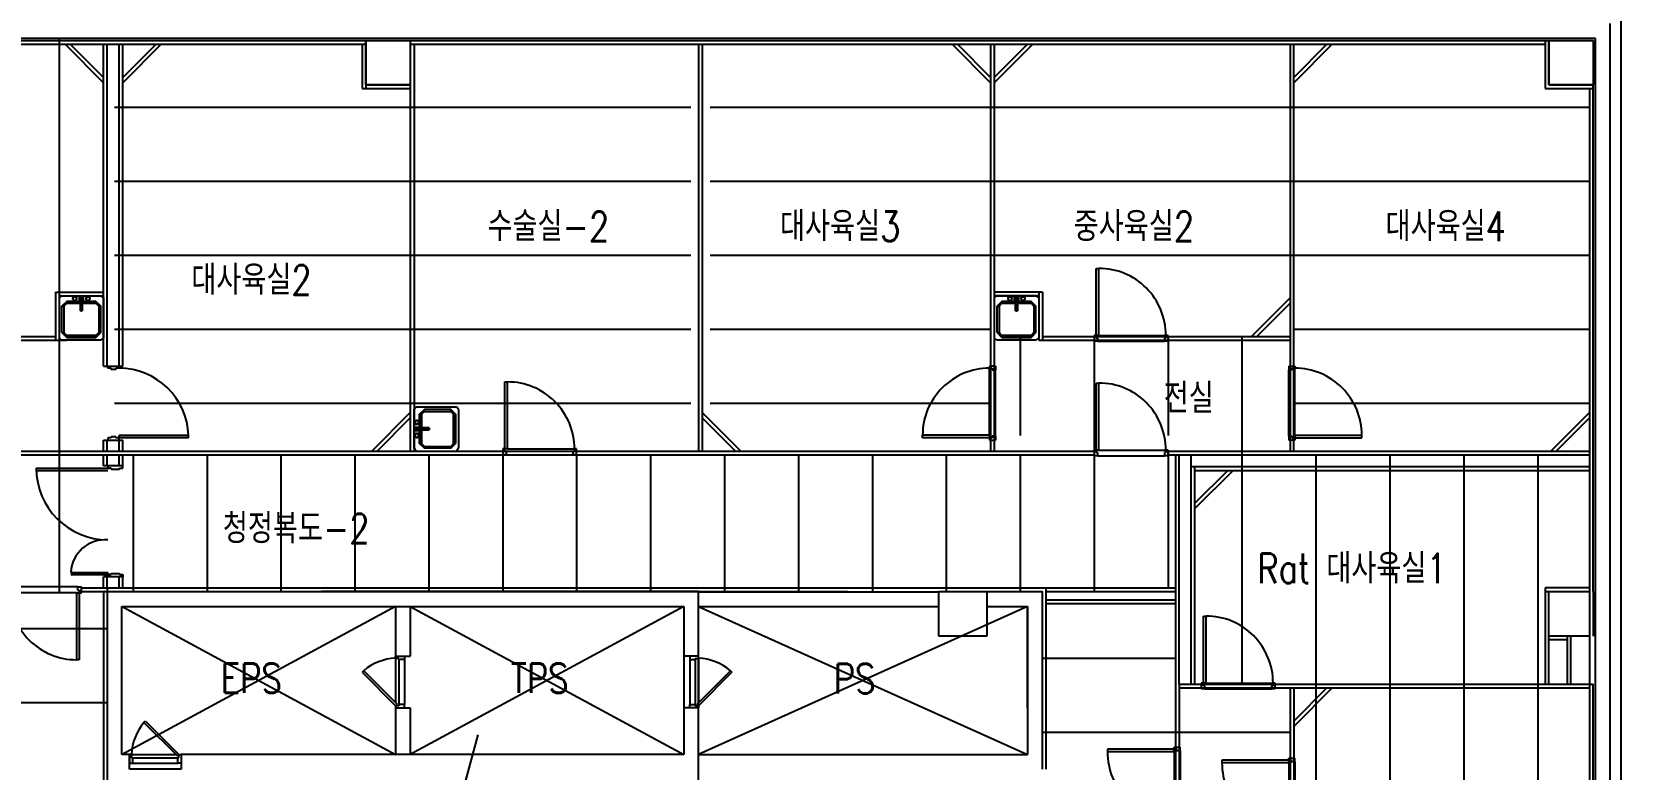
# Model space of a CAD drawing. Header units: millimetres. Extents: x 605428 to 684586, y -474155 to -416366.
# Drawn here: x 662813 to 684313, y -437358 to -427390 of the extents above; entities that cross this region are included whole.
import ezdxf
from ezdxf.enums import TextEntityAlignment as Align

# ---------------------------------------------------------------- set-up
doc = ezdxf.new("R2010")
doc.units = ezdxf.units.MM
doc.header["$LTSCALE"] = 500
for name, color, linetype in [('ARCH', 9, 'Continuous'), ('arch-col', 9, 'Continuous'), ('LAYOUT 변경(방화벽체추가)', 6, 'Continuous'), ('TXT', 7, 'Continuous'), ('동물실', 9, 'Continuous'), ('방화석고', 9, 'Continuous'), ('천정', 5, 'Continuous'), ('크린판넬', 4, 'Continuous')]:
    doc.layers.add(name, color=color, linetype=linetype)
doc.styles.add('GHD', font='simple.shx', dxfattribs={"bigfont": 'whgtxt.shx'})

# ---------------------------------------------------------------- blocks, each defined once
blk = doc.blocks.new('SINK')
at = {"layer": '동물실'}
for p, q in [((0, 262), (25, 300)), ((0, 262), (0, -262)), ((25, 300), (575, 300)), ((76, 198), (140, 262)), ((140, 262), (76, 198)), ((140, 236), (102, 198)), ((102, 198), (140, 236)), ((498, 262), (140, 262)), ((140, 262), (140, 236)), ((498, 262), (140, 262)), ((140, 236), (140, 262)), ((140, 236), (498, 236)), ((140, 236), (498, 236)), ((498, 262), (562, 198)), ((498, 236), (498, 262)), ((498, 262), (562, 198)), ((498, 236), (498, 262)), ((498, 236), (536, 198)), ((536, 198), (498, 236)), ((600, 262), (575, 300)), ((600, -262), (600, 262)), ((13, 89), (14, 96)), ((14, 96), (13, 89)), ((13, 89), (14, 96)), ((14, 96), (13, 89)), ((14, 82), (13, 89)), ((13, 89), (14, 82)), ((14, 82), (13, 89)), ((13, 89), (14, 82)), ((25, 13), (13, 25)), ((13, 25), (13, -25)), ((76, 25), (13, 25)), ((25, 13), (13, 25)), ((14, 96), (16, 102)), ((16, 102), (14, 96)), ((14, 96), (16, 102)), ((16, 102), (14, 96)), ((16, 76), (14, 82)), ((14, 82), (16, 76)), ((16, 76), (14, 82)), ((14, 82), (16, 76)), ((16, 102), (20, 107)), ((20, 107), (16, 102)), ((16, 102), (20, 107)), ((20, 107), (16, 102)), ((20, 71), (16, 76)), ((16, 76), (20, 71)), ((20, 71), (16, 76)), ((16, 76), (20, 71)), ((20, 107), (25, 111)), ((25, 111), (20, 107)), ((20, 107), (25, 111)), ((25, 111), (20, 107)), ((25, 67), (20, 71)), ((20, 71), (25, 67)), ((25, 67), (20, 71)), ((20, 71), (25, 67)), ((25, 111), (32, 114)), ((32, 114), (25, 111)), ((25, 111), (32, 114)), ((32, 114), (25, 111)), ((32, 64), (25, 67)), ((25, 67), (32, 64)), ((32, 64), (25, 67)), ((25, 67), (32, 64)), ((25, 13), (25, -13)), ((89, 13), (25, 13)), ((25, 13), (25, -13)), ((25, 13), (64, 13)), ((89, 13), (25, 13)), ((32, 114), (38, 115)), ((38, 115), (32, 114)), ((32, 114), (38, 115)), ((38, 115), (32, 114)), ((38, 64), (32, 64)), ((32, 64), (38, 64)), ((38, 64), (32, 64)), ((32, 64), (38, 64)), ((38, 115), (45, 114)), ((45, 114), (38, 115)), ((38, 115), (45, 114)), ((45, 114), (38, 115)), ((38, 64), (45, 64)), ((45, 64), (38, 64)), ((38, 64), (45, 64)), ((45, 64), (38, 64)), ((45, 114), (51, 111)), ((51, 111), (45, 114)), ((45, 114), (51, 111)), ((51, 111), (45, 114)), ((51, 67), (45, 64)), ((45, 64), (51, 67)), ((51, 67), (45, 64)), ((45, 64), (51, 67)), ((51, 111), (56, 107)), ((56, 107), (51, 111)), ((51, 111), (56, 107)), ((56, 107), (51, 111)), ((56, 71), (51, 67)), ((51, 67), (56, 71)), ((56, 71), (51, 67)), ((51, 67), (56, 71)), ((56, 107), (60, 102)), ((60, 102), (56, 107)), ((56, 107), (60, 102)), ((60, 102), (56, 107)), ((60, 76), (56, 71)), ((56, 71), (60, 76)), ((60, 76), (56, 71)), ((56, 71), (60, 76)), ((60, 102), (63, 96)), ((63, 96), (60, 102)), ((60, 102), (63, 96)), ((63, 96), (60, 102)), ((63, 82), (60, 76)), ((60, 76), (63, 82)), ((63, 82), (60, 76)), ((60, 76), (63, 82)), ((63, 96), (64, 89)), ((64, 89), (63, 96)), ((63, 96), (64, 89)), ((64, 89), (63, 96)), ((64, 89), (63, 82)), ((63, 82), (64, 89)), ((64, 89), (63, 82)), ((63, 82), (64, 89)), ((76, 25), (64, 13)), ((64, 13), (76, 25)), ((64, 13), (64, -13)), ((102, 13), (64, 13)), ((64, 13), (64, -13)), ((102, 13), (64, 13)), ((76, -198), (76, 198)), ((102, 198), (76, 198)), ((76, 198), (76, -198)), ((102, 198), (76, 198)), ((76, -25), (76, 25)), ((89, 13), (204, 13)), ((89, -13), (89, 13)), ((89, -13), (89, 13)), ((89, 13), (102, 13)), ((102, 13), (89, 13)), ((89, 13), (204, 13)), ((102, 198), (102, -198)), ((102, -198), (102, 198)), ((102, 13), (204, 13)), ((102, 13), (102, -13)), ((102, -13), (102, 13)), ((204, 13), (102, 13)), ((204, 13), (204, -13)), ((204, 13), (204, -13)), ((204, -13), (204, 13)), ((204, 13), (204, -13)), ((536, -198), (536, 198)), ((562, 198), (536, 198)), ((536, 198), (536, -198)), ((536, 198), (562, 198)), ((562, 198), (562, -198)), ((562, -198), (562, 198)), ((25, -13), (13, -25)), ((25, -13), (13, -25)), ((13, -25), (76, -25)), ((13, -89), (14, -82)), ((14, -82), (13, -89)), ((13, -89), (14, -82)), ((14, -82), (13, -89)), ((14, -96), (13, -89)), ((13, -89), (14, -96)), ((14, -96), (13, -89)), ((13, -89), (14, -96)), ((14, -82), (16, -76)), ((16, -76), (14, -82)), ((14, -82), (16, -76)), ((16, -76), (14, -82)), ((16, -102), (14, -96)), ((14, -96), (16, -102)), ((16, -102), (14, -96)), ((14, -96), (16, -102)), ((16, -76), (20, -71)), ((20, -71), (16, -76)), ((16, -76), (20, -71)), ((20, -71), (16, -76)), ((20, -107), (16, -102)), ((16, -102), (20, -107)), ((20, -107), (16, -102)), ((16, -102), (20, -107)), ((20, -71), (25, -67)), ((25, -67), (20, -71)), ((20, -71), (25, -67)), ((25, -67), (20, -71)), ((25, -111), (20, -107)), ((20, -107), (25, -111)), ((25, -111), (20, -107)), ((20, -107), (25, -111)), ((25, -13), (89, -13)), ((25, -13), (64, -13)), ((89, -13), (25, -13)), ((25, -67), (32, -64)), ((32, -64), (25, -67)), ((25, -67), (32, -64)), ((32, -64), (25, -67)), ((32, -114), (25, -111)), ((25, -111), (32, -114)), ((32, -114), (25, -111)), ((25, -111), (32, -114)), ((32, -64), (38, -64)), ((38, -64), (32, -64)), ((32, -64), (38, -64)), ((38, -64), (32, -64)), ((38, -115), (32, -114)), ((32, -114), (38, -115)), ((38, -115), (32, -114)), ((32, -114), (38, -115)), ((38, -64), (45, -64)), ((45, -64), (38, -64)), ((38, -64), (45, -64)), ((45, -64), (38, -64)), ((45, -114), (38, -115)), ((38, -115), (45, -114)), ((45, -114), (38, -115)), ((38, -115), (45, -114)), ((45, -64), (51, -67)), ((51, -67), (45, -64)), ((45, -64), (51, -67)), ((51, -67), (45, -64)), ((51, -111), (45, -114)), ((45, -114), (51, -111)), ((51, -111), (45, -114)), ((45, -114), (51, -111)), ((51, -67), (56, -71)), ((56, -71), (51, -67)), ((51, -67), (56, -71)), ((56, -71), (51, -67)), ((56, -107), (51, -111)), ((51, -111), (56, -107)), ((56, -107), (51, -111)), ((51, -111), (56, -107)), ((56, -71), (60, -76)), ((60, -76), (56, -71)), ((56, -71), (60, -76)), ((60, -76), (56, -71)), ((60, -102), (56, -107)), ((56, -107), (60, -102)), ((60, -102), (56, -107)), ((56, -107), (60, -102)), ((60, -76), (63, -82)), ((63, -82), (60, -76)), ((60, -76), (63, -82)), ((63, -82), (60, -76)), ((63, -96), (60, -102)), ((60, -102), (63, -96)), ((63, -96), (60, -102)), ((60, -102), (63, -96)), ((63, -82), (64, -89)), ((63, -82), (64, -89)), ((64, -89), (63, -82)), ((63, -82), (64, -89)), ((64, -89), (63, -96)), ((63, -96), (64, -89)), ((64, -89), (63, -96)), ((63, -96), (64, -89)), ((64, -13), (76, -25)), ((76, -25), (64, -13)), ((64, -13), (102, -13)), ((64, -13), (102, -13)), ((140, -262), (76, -198)), ((76, -198), (102, -198)), ((76, -198), (140, -262)), ((102, -198), (76, -198)), ((204, -13), (89, -13)), ((102, -13), (89, -13)), ((89, -13), (204, -13)), ((102, -13), (89, -13)), ((204, -13), (102, -13)), ((204, -13), (102, -13)), ((102, -198), (140, -236)), ((140, -236), (102, -198)), ((562, -198), (498, -262)), ((498, -236), (536, -198)), ((498, -262), (562, -198)), ((536, -198), (498, -236)), ((536, -198), (562, -198)), ((536, -198), (562, -198)), ((0, -262), (25, -300)), ((25, -300), (575, -300)), ((140, -236), (498, -236)), ((140, -262), (140, -236)), ((140, -236), (498, -236)), ((140, -262), (140, -236)), ((498, -262), (140, -262)), ((498, -262), (140, -262)), ((498, -236), (498, -262)), ((498, -236), (498, -262)), ((600, -262), (575, -300))]:
    blk.add_line(p, q, dxfattribs=at)

msp = doc.modelspace()

# ---------------------------------------------------------------- linework, layer by layer
at = {"layer": 'ARCH', "color": 9}
for p, q in [((684312.8, -474154.9), (684312.8, -427128.5)), ((684162.8, -470308.5), (684162.8, -427278.5)), ((683962.8, -427478.5), (660282.8, -427478.5)), ((683962.8, -454848.5), (683962.8, -427478.5))]:
    msp.add_line(p, q, dxfattribs=at)
at = {"layer": 'arch-col', "color": 9}
for p, q in [((667332.8, -427508.5), (667932.8, -427508.5)), ((667332.8, -427508.5), (667932.8, -427508.5)), ((683332.8, -427508.5), (683932.8, -427508.5)), ((683332.8, -427508.5), (683932.8, -427508.5)), ((683932.8, -427508.5), (683932.8, -428108.5)), ((683932.8, -427508.5), (683932.8, -428108.5)), ((683932.8, -434958.5), (683932.8, -435558.5)), ((683932.8, -434958.5), (683932.8, -435558.5))]:
    msp.add_line(p, q, dxfattribs=at)
at = {"layer": 'LAYOUT 변경(방화벽체추가)', "color": 9, "linetype": 'Continuous'}
msp.add_line((663832.8, -434908.5), (663832.8, -434958.5), dxfattribs=at)
at = {"layer": '동물실', "color": 9}
for p, q in [((676432.8, -430908.5), (676432.8, -431558.5)), ((663782.8, -431908.5), (664042.8, -431908.5)), ((663842.8, -431938.5), (663842.8, -431908.5)), ((663887.8, -431938.5), (663842.8, -431938.5)), ((663887.8, -431953.5), (663887.8, -431938.5)), ((663992.8, -431938.5), (663947.8, -431938.5)), ((663947.8, -431938.5), (663947.8, -431953.5)), ((663992.8, -431908.5), (663992.8, -431938.5)), ((663947.8, -431953.5), (663887.8, -431953.5)), ((663782.8, -432908.5), (664042.8, -432908.5)), ((663887.8, -432878.5), (663842.8, -432878.5)), ((663842.8, -432878.5), (663842.8, -432908.5)), ((663947.8, -432863.5), (663887.8, -432863.5)), ((663887.8, -432863.5), (663887.8, -432878.5)), ((663947.8, -432878.5), (663947.8, -432863.5)), ((663992.8, -432878.5), (663947.8, -432878.5)), ((664932.8, -432848.5), (663992.8, -432848.5)), ((663992.8, -432878.5), (663992.8, -432848.5)), ((664932.8, -432878.5), (663992.8, -432878.5)), ((663992.8, -432908.5), (663992.8, -432878.5)), ((664932.8, -432878.5), (664932.8, -432848.5)), ((663742.8, -434943.5), (663742.8, -434943.5)), ((663792.8, -434943.5), (663792.8, -434943.5)), ((663792.8, -434943.5), (663792.8, -434943.5)), ((663482.8, -434958.5), (673857.8, -434958.5)), ((663832.8, -434958.5), (663832.8, -438458.5)), ((664032.8, -435158.5), (671632.8, -435158.3)), ((664032.8, -437158.5), (664032.8, -435158.5)), ((667733, -435158.3), (664033, -437158.5)), ((664033, -435158.3), (667733, -437158.5)), ((667733, -435158.3), (664033, -437158.5)), ((664033, -435158.3), (667733, -437158.5)), ((671832.8, -434958.5), (666732.8, -434958.5)), ((667732.8, -435158.5), (667732.8, -435829.8)), ((667932.8, -435158.5), (667932.8, -435829.8)), ((671633, -435158.3), (667933, -437158.5)), ((667933, -435158.3), (671633, -437158.5)), ((671633, -435158.3), (667933, -437158.5)), ((667933, -435158.3), (671633, -437158.5)), ((671632.8, -435158.3), (671632.8, -437158.5)), ((671832.8, -434958.6), (675082.8, -434958.6)), ((671832.8, -434958.6), (675082.8, -434958.6)), ((671832.8, -435158.5), (676282.8, -437158.4)), ((676282.9, -435158.5), (671832.8, -437158.4)), ((671832.8, -435158.5), (676282.8, -437158.4)), ((676282.9, -435158.5), (671832.8, -437158.4)), ((671832.8, -435158.6), (675082.8, -435158.6)), ((671832.8, -435158.6), (675082.8, -435158.6)), ((675082.8, -434958.5), (675732.8, -434958.5)), ((675082.8, -435558.5), (675082.8, -434958.5)), ((675082.8, -434958.5), (675732.8, -434958.5)), ((675082.8, -435558.5), (675082.8, -434958.5)), ((675732.8, -434958.5), (676482.8, -434958.5)), ((675732.8, -434958.5), (676482.8, -434958.5)), ((675732.8, -434958.5), (675732.8, -435558.5)), ((675732.8, -434958.5), (675732.8, -435558.5)), ((675732.8, -435158.5), (676282.8, -435158.5)), ((675732.8, -435158.5), (676282.8, -435158.5)), ((676282.6, -436529.7), (676282.6, -435158.5)), ((676282.6, -436529.7), (676282.6, -435158.5)), ((676282.8, -435158.5), (676282.8, -437158.5)), ((676482.8, -434958.5), (676482.8, -434958.5)), ((675732.8, -435558.5), (675082.8, -435558.5)), ((675732.8, -435558.5), (675082.8, -435558.5)), ((667732.8, -435829.8), (667932.8, -435829.8)), ((667732.8, -435829.8), (667852.8, -435829.8)), ((667732.8, -435859.8), (667732.8, -435829.8)), ((667732.8, -435859.8), (667732.8, -436457.2)), ((667777.8, -435859.8), (667732.8, -435859.8)), ((667777.8, -435874.8), (667777.8, -435859.8)), ((667777.8, -435874.8), (667777.8, -436484.8)), ((667852.8, -435874.8), (667777.8, -435874.8)), ((667852.8, -435829.8), (667852.8, -435874.8)), ((667852.8, -435874.8), (667852.8, -436484.8)), ((671832.6, -435829.7), (671632.6, -435829.7)), ((671832.8, -435829.7), (671632.6, -435829.7)), ((671832.8, -435829.8), (671712.8, -435829.8)), ((671712.8, -435829.8), (671712.8, -435874.8)), ((671832.8, -435829.8), (671712.8, -435829.8)), ((671712.8, -435829.8), (671712.8, -435874.8)), ((671712.8, -435874.8), (671712.8, -436484.8)), ((671712.8, -435874.8), (671787.8, -435874.8)), ((671712.8, -435874.8), (671712.8, -436484.8)), ((671712.8, -435874.8), (671787.8, -435874.8)), ((671787.8, -435874.8), (671787.8, -435859.8)), ((671787.8, -435859.8), (671832.8, -435859.8)), ((671787.8, -435874.8), (671787.8, -435859.8)), ((671787.8, -435859.8), (671832.8, -435859.8)), ((671787.8, -435874.8), (671787.8, -436484.8)), ((671787.8, -435874.8), (671787.8, -436484.8)), ((671832.8, -435859.8), (671832.8, -435829.8)), ((671832.8, -435859.8), (671832.8, -435829.8)), ((671832.8, -435859.8), (671832.8, -436457.2)), ((671832.8, -435859.8), (671832.8, -436457.2)), ((667303.4, -436026.8), (667282.1, -436048.1)), ((667282.1, -436048.1), (667732.8, -436499.8)), ((667303.4, -436026.8), (667754.1, -436478.5)), ((672262.2, -436026.8), (671811.5, -436478.5)), ((672262.2, -436026.8), (671811.5, -436478.5)), ((672283.5, -436048.1), (671832.8, -436499.8)), ((672283.5, -436048.1), (671832.8, -436499.8)), ((672262.2, -436026.8), (672283.5, -436048.1)), ((672262.2, -436026.8), (672283.5, -436048.1)), ((667732.8, -436499.8), (667754.1, -436478.5)), ((667777.8, -436499.8), (667732.8, -436499.8)), ((667732.8, -436499.8), (667732.8, -436529.8)), ((667732.8, -436529.8), (667732.8, -437158.5)), ((667732.8, -436529.8), (667932.8, -436529.8)), ((667732.8, -436529.8), (667852.8, -436529.8)), ((667852.8, -436484.8), (667777.8, -436484.8)), ((667777.8, -436484.8), (667777.8, -436499.8)), ((667852.8, -436529.8), (667852.8, -436484.8)), ((667932.8, -436529.8), (667932.8, -437158.5)), ((671832.6, -436529.7), (671632.6, -436529.7)), ((671832.8, -436529.7), (671632.6, -436529.7)), ((671712.8, -436529.8), (671712.8, -436484.8)), ((671712.8, -436484.8), (671787.8, -436484.8)), ((671712.8, -436529.8), (671712.8, -436484.8)), ((671712.8, -436484.8), (671787.8, -436484.8)), ((671832.8, -436529.8), (671712.8, -436529.8)), ((671832.8, -436529.8), (671712.8, -436529.8)), ((671787.8, -436484.8), (671787.8, -436499.8)), ((671787.8, -436484.8), (671787.8, -436499.8)), ((671787.8, -436499.8), (671832.8, -436499.8)), ((671787.8, -436499.8), (671832.8, -436499.8)), ((671832.8, -436499.8), (671811.5, -436478.5)), ((671832.8, -436499.8), (671811.5, -436478.5)), ((671832.8, -436499.8), (671832.8, -436529.8)), ((671832.8, -436499.8), (671832.8, -436529.8)), ((664329.8, -436729.1), (664351.1, -436707.8)), ((664329.8, -436729.1), (664351.1, -436707.8)), ((664329.8, -436729.1), (664781.5, -437179.8)), ((664329.8, -436729.1), (664781.5, -437179.8)), ((664351.1, -436707.8), (664802.8, -437158.5)), ((664351.1, -436707.8), (664802.8, -437158.5)), ((668844.3, -436893.9), (668578, -437887.9)), ((668844.3, -436893.9), (668578, -437887.9)), ((664132.8, -437158.5), (664032.8, -437158.5)), ((664033, -437158.5), (664032.8, -437158.5)), ((664132.8, -437158.5), (664032.8, -437158.5)), ((664132.8, -437358.5), (664132.8, -437158.5)), ((664132.8, -437158.5), (664132.8, -437278.5)), ((664162.8, -437158.5), (664132.8, -437158.5)), ((664132.8, -437158.5), (664132.8, -437278.5)), ((664162.8, -437158.5), (664132.8, -437158.5)), ((664132.8, -437278.5), (664177.8, -437278.5)), ((664132.8, -437278.5), (664177.8, -437278.5)), ((664162.8, -437158.5), (664760.2, -437158.5)), ((664162.8, -437203.5), (664162.8, -437158.5)), ((664162.8, -437158.5), (664760.2, -437158.5)), ((664162.8, -437203.5), (664162.8, -437158.5)), ((664177.8, -437203.5), (664162.8, -437203.5)), ((664177.8, -437203.5), (664162.8, -437203.5)), ((664177.8, -437203.5), (664787.8, -437203.5)), ((664177.8, -437278.5), (664177.8, -437203.5)), ((664177.8, -437203.5), (664787.8, -437203.5)), ((664177.8, -437278.5), (664177.8, -437203.5)), ((664177.8, -437278.5), (664787.8, -437278.5)), ((664177.8, -437278.5), (664787.8, -437278.5)), ((664802.8, -437158.5), (664781.5, -437179.8)), ((664802.8, -437158.5), (664781.5, -437179.8)), ((664787.8, -437278.5), (664787.8, -437203.5)), ((664787.8, -437203.5), (664802.8, -437203.5)), ((664787.8, -437278.5), (664787.8, -437203.5)), ((664787.8, -437203.5), (664802.8, -437203.5)), ((664832.8, -437278.5), (664787.8, -437278.5)), ((664832.8, -437278.5), (664787.8, -437278.5)), ((664802.8, -437203.5), (664802.8, -437158.5)), ((664802.8, -437158.5), (664832.8, -437158.5)), ((664802.8, -437203.5), (664802.8, -437158.5)), ((664802.8, -437158.5), (664832.8, -437158.5)), ((671632.8, -437158.5), (664832.8, -437158.5)), ((664832.8, -437158.5), (664832.8, -437358.5)), ((664832.8, -437158.5), (664832.8, -437278.5)), ((664832.8, -437158.5), (664832.8, -437278.5)), ((671832.8, -437158.5), (676282.8, -437158.5)), ((671832.8, -437158.5), (676282.8, -437158.5)), ((664832.8, -437358.5), (664132.8, -437358.5)), ((664832.8, -437358.5), (664132.8, -437358.5))]:
    msp.add_line(p, q, dxfattribs=at)
for centre, radius, start, end in [((663992.8, -432878.5), 940, 1.8271, 90), ((667752.2, -436545.1), 685.6, 91.62686, 130.89578), ((671813.3, -436545.1), 685.6, 49.10422, 88.37314), ((671813.3, -436545.1), 685.6, 49.10422, 88.37314), ((664848.1, -437177.9), 685.6, 139.10422, 178.37314), ((664848.1, -437177.9), 685.6, 139.10422, 178.37314)]:
    msp.add_arc(centre, radius, start, end, dxfattribs=at)
at = {"layer": '방화석고', "color": 9, "linetype": 'Continuous'}
for p, q in [((663837.8, -431908.5), (663997.8, -431908.5)), ((663837.8, -432908.5), (663997.8, -432908.5))]:
    msp.add_line(p, q, dxfattribs=at)
at = {"layer": '방화석고', "color": 9}
for p, q in [((662872.8, -433288.5), (663842.8, -433288.5)), ((662872.8, -433288.5), (663842.8, -433288.5)), ((662873.2, -433318.4), (663842.8, -433318.4)), ((662873.2, -433318.4), (663842.8, -433318.4)), ((664042.8, -433258.5), (663782.8, -433258.5)), ((663842.8, -433258.5), (663832.8, -433258.5)), ((664042.8, -433258.5), (663842.8, -433258.5)), ((663842.8, -433258.5), (663842.8, -433288.5)), ((663842.8, -433258.5), (663842.8, -433288.5)), ((663842.8, -433288.5), (663887.8, -433288.5)), ((663842.8, -433288.5), (663887.8, -433288.5)), ((663887.8, -433288.5), (663842.8, -433288.5)), ((663887.8, -433288.5), (663887.8, -433303.5)), ((663887.8, -433288.5), (663887.8, -433303.5)), ((663887.8, -433303.5), (663997.8, -433303.5)), ((663887.8, -433303.5), (663997.8, -433303.5)), ((663997.8, -433303.5), (663997.8, -433288.5)), ((663997.8, -433288.5), (664042.8, -433288.5)), ((663997.8, -433303.5), (663997.8, -433288.5)), ((663997.8, -433288.5), (664042.8, -433288.5)), ((664042.8, -433288.5), (664042.8, -433258.5)), ((664042.8, -433288.5), (664042.8, -433258.5)), ((663342.8, -434698.5), (663842.8, -434698.5)), ((663342.8, -434698.5), (663842.8, -434698.5)), ((663342.8, -434728.5), (663842.8, -434728.5)), ((663342.8, -434728.5), (663842.8, -434728.5)), ((663842.8, -434758.5), (663842.8, -434698.5)), ((663842.8, -434758.5), (663842.8, -434728.5)), ((663842.8, -434728.5), (663887.8, -434728.5)), ((663842.8, -434728.5), (663887.8, -434728.5)), ((663887.8, -434728.5), (663842.8, -434728.5)), ((663887.8, -434728.5), (663887.8, -434713.5)), ((663887.8, -434713.5), (663997.8, -434713.5)), ((663887.8, -434728.5), (663887.8, -434713.5)), ((663887.8, -434713.5), (663997.8, -434713.5)), ((663997.8, -434713.5), (663997.8, -434728.5)), ((663997.8, -434713.5), (663997.8, -434728.5)), ((663997.8, -434728.5), (664042.8, -434728.5)), ((663997.8, -434728.5), (664042.8, -434728.5)), ((664042.8, -434728.5), (664042.8, -434758.5)), ((664042.8, -434728.5), (664042.8, -434758.5)), ((664042.8, -434758.5), (663782.8, -434758.5))]:
    msp.add_line(p, q, dxfattribs=at)
for centre, radius, start, end in [((663842.8, -433288.5), 970, 180.00002, 270.00001), ((663842.8, -433288.5), 970, 180.00002, 270.00001), ((663804.5, -434719.1), 462.2, 85.2502, 177.44923)]:
    msp.add_arc(centre, radius, start, end, dxfattribs=at)
at = {"layer": '천정', "linetype": 'Continuous'}
for p, q in [((663182.8, -427478.5), (663182.8, -434958.5)), ((663932.8, -428408.5), (671727.8, -428408.5)), ((671987.8, -428408.5), (679882.8, -428408.5)), ((679882.8, -428408.5), (683882.8, -428408.5)), ((663932.8, -429408.5), (671727.8, -429408.5)), ((671987.8, -429408.5), (679882.8, -429408.5)), ((679882.8, -429408.5), (683882.8, -429408.5)), ((663932.8, -430408.5), (671727.8, -430408.5)), ((671987.8, -430408.5), (679882.8, -430408.5)), ((679882.8, -430408.5), (683882.8, -430408.5)), ((663932.8, -431408.5), (671727.8, -431408.5)), ((671987.8, -431408.5), (675782.8, -431408.5)), ((676182.8, -431508.5), (676182.8, -432848.5)), ((677182.8, -431508.5), (677182.8, -434958.5)), ((678182.8, -431508.5), (678182.8, -432848.5)), ((679182.8, -431508.5), (679182.8, -436208.5)), ((679882.8, -431408.5), (683882.8, -431408.5)), ((663932.8, -432408.5), (671727.8, -432408.5)), ((671987.8, -432408.5), (675782.8, -432408.5)), ((679882.8, -432408.5), (683882.8, -432408.5)), ((664182.8, -433108.5), (664182.8, -434958.5)), ((665182.8, -433108.5), (665182.8, -434958.5)), ((666182.8, -433108.5), (666182.8, -434958.5)), ((667182.8, -433108.5), (667182.8, -434958.5)), ((668182.8, -433108.5), (668182.8, -434958.5)), ((669182.8, -433108.5), (669182.8, -434958.5)), ((670182.8, -433108.5), (670182.8, -434958.5)), ((671182.8, -433108.5), (671182.8, -434958.5)), ((672182.8, -433108.5), (672182.8, -434958.5)), ((673182.8, -433108.5), (673182.8, -434958.5)), ((674182.8, -433108.5), (674182.8, -434958.5)), ((675182.8, -433108.5), (675182.8, -434958.5)), ((676182.8, -433108.5), (676182.8, -434958.5)), ((678182.8, -433108.5), (678182.8, -434908.5)), ((680182.8, -433108.5), (680182.8, -454858.5)), ((681182.8, -433108.5), (681182.8, -454858.5)), ((682182.8, -433108.5), (682182.8, -454858.5)), ((683182.8, -433108.5), (683182.8, -454858.5)), ((661332.8, -435458.5), (663832.8, -435458.5)), ((676482.8, -435858.5), (678282.8, -435858.5)), ((661332.8, -436458.5), (663832.8, -436458.5)), ((676482.8, -436858.5), (679832.8, -436858.5))]:
    msp.add_line(p, q, dxfattribs=at)
at = {"layer": '크린판넬', "color": 9, "linetype": 'Continuous'}
for p, q in [((661332.8, -427508.5), (667332.8, -427508.5)), ((661332.8, -427558.5), (667332.8, -427558.5)), ((663262.1, -427558.5), (663782.8, -428079.2)), ((663332.8, -427558.5), (663782.8, -428008.5)), ((663782.8, -431908.5), (663782.8, -427558.5)), ((663832.8, -431908.5), (663832.8, -427558.5)), ((663992.8, -431908.5), (663992.8, -427558.5)), ((664492.8, -427558.5), (664042.8, -428008.5)), ((664563.5, -427558.5), (664042.8, -428079.2)), ((664042.8, -431908.5), (664042.8, -427558.5)), ((667282.8, -427558.5), (667282.8, -428158.5)), ((667332.8, -427508.5), (667332.8, -428158.5)), ((667332.8, -428108.5), (667332.8, -427508.5)), ((667332.8, -428108.5), (667332.8, -427508.5)), ((667932.8, -427508.5), (667932.8, -433058.5)), ((667932.8, -427508.5), (683332.8, -427508.5)), ((667932.8, -427508.5), (667932.8, -428108.5)), ((667932.8, -427508.5), (667932.8, -428108.5)), ((667932.8, -427558.5), (683282.8, -427558.5)), ((667932.8, -427558.5), (667932.8, -433058.5)), ((667982.8, -427558.5), (667982.8, -433058.5)), ((667982.8, -427558.5), (667982.8, -433058.5)), ((671832.8, -427558.5), (671832.8, -433058.5)), ((671882.8, -427558.5), (671882.8, -433058.5)), ((675262.1, -427558.5), (675782.8, -428079.2)), ((675332.8, -427558.5), (675782.8, -428008.5)), ((675782.8, -427558.5), (675782.8, -433058.5)), ((675782.8, -427558.5), (675782.8, -433058.5)), ((675832.8, -427558.5), (675832.8, -433058.5)), ((675832.8, -427558.5), (675832.8, -433058.5)), ((676282.8, -427558.5), (675832.8, -428008.5)), ((676353.5, -427558.5), (675832.8, -428079.2)), ((679832.8, -427558.5), (679832.8, -433058.5)), ((679882.8, -433058.5), (679882.8, -427558.5)), ((680332.8, -427558.5), (679882.8, -428008.5)), ((680403.5, -427558.5), (679882.8, -428079.2)), ((683282.8, -427508.5), (683282.8, -428158.5)), ((683332.8, -427508.5), (683332.8, -428108.5)), ((683332.8, -428108.5), (683332.8, -427508.5)), ((683332.8, -428108.5), (683332.8, -427508.5)), ((667282.8, -428158.5), (667932.8, -428158.5)), ((667332.8, -428108.5), (667932.8, -428108.5)), ((667932.8, -428108.5), (667332.8, -428108.5)), ((667932.8, -428108.5), (667332.8, -428108.5)), ((683282.8, -428158.5), (683932.8, -428158.5)), ((683332.8, -428108.5), (683932.8, -428108.5)), ((683932.8, -428108.5), (683332.8, -428108.5)), ((683932.8, -428108.5), (683332.8, -428108.5)), ((683882.8, -428158.5), (683882.8, -436258.5)), ((683932.8, -434958.5), (683932.8, -428108.5)), ((677212.1, -431493.5), (677212.1, -430588.2)), ((677212.1, -430588.2), (677247.4, -430588.2)), ((677247.4, -431493.5), (677247.4, -430588.2)), ((663132.8, -430908.5), (663782.8, -430908.5)), ((663132.8, -430908.5), (663132.8, -431558.5)), ((663182.8, -430908.5), (663182.8, -431558.5)), ((663182.8, -430958.5), (663782.8, -430958.5)), ((676482.8, -430908.5), (675832.8, -430908.5)), ((676432.8, -430958.5), (675832.8, -430958.5)), ((676482.8, -430908.5), (676482.8, -431558.5)), ((679312.1, -431508.5), (679832.8, -430987.7)), ((679382.8, -431508.5), (679832.8, -431058.5)), ((659882.8, -431508.5), (663132.8, -431508.5)), ((676482.8, -431508.5), (679832.8, -431508.5)), ((677212.1, -431493.5), (677182.8, -431493.5)), ((677182.8, -431493.5), (677182.8, -431573.5)), ((677182.8, -431508.5), (677182.8, -431558.5)), ((677182.8, -431508.5), (677182.8, -431558.5)), ((677212.1, -431529.3), (677212.1, -431493.5)), ((677247.4, -431493.5), (677212.1, -431493.5)), ((677247.4, -431493.5), (678153.4, -431493.5)), ((678153.4, -431493.5), (678153.4, -431529.3)), ((678182.8, -431493.5), (678153.4, -431493.5)), ((678182.8, -431573.5), (678182.8, -431493.5)), ((678182.8, -431558.5), (678182.8, -431508.5)), ((659882.8, -431558.5), (663282.8, -431558.5)), ((676432.8, -431558.5), (679832.8, -431558.5)), ((677232.6, -431573.5), (677182.8, -431573.5)), ((677232.6, -431529.3), (677212.1, -431529.3)), ((677232.6, -431573.5), (677232.6, -431529.3)), ((677232.6, -431573.5), (678132.9, -431573.5)), ((678132.9, -431529.3), (678132.9, -431573.5)), ((678153.4, -431529.3), (678132.9, -431529.3)), ((678153.4, -431529.3), (678132.9, -431529.3)), ((678182.8, -431573.5), (678132.9, -431573.5)), ((675767.8, -431908.5), (675767.8, -431937.8)), ((675847.8, -431908.5), (675767.8, -431908.5)), ((675767.8, -431937.8), (675803.6, -431937.8)), ((675767.8, -432843.8), (675767.8, -431937.8)), ((675832.8, -431908.5), (675782.8, -431908.5)), ((675803.6, -431937.8), (675803.6, -431958.3)), ((675803.6, -431937.8), (675803.6, -431958.3)), ((675847.8, -431908.5), (675847.8, -431958.3)), ((679817.8, -431908.5), (679897.8, -431908.5)), ((679817.8, -431908.5), (679817.8, -431958.3)), ((679832.8, -431908.5), (679882.8, -431908.5)), ((679861.9, -431937.8), (679861.9, -431958.3)), ((679897.8, -431937.8), (679861.9, -431937.8)), ((679861.9, -431937.8), (679861.9, -431958.3)), ((679897.8, -431908.5), (679897.8, -431937.8)), ((679897.8, -432843.8), (679897.8, -431937.8)), ((669212.1, -433028.5), (669212.1, -432123.2)), ((669212.1, -432123.2), (669247.4, -432123.2)), ((669247.4, -433028.5), (669247.4, -432123.2)), ((675803.6, -431958.3), (675847.8, -431958.3)), ((675847.8, -432858.6), (675847.8, -431958.3)), ((677212.1, -433043.5), (677212.1, -432138.2)), ((677212.1, -432138.2), (677247.4, -432138.2)), ((677247.4, -433043.5), (677247.4, -432138.2)), ((679861.9, -431958.3), (679817.8, -431958.3)), ((679817.8, -432858.6), (679817.8, -431958.3)), ((667412.1, -433058.5), (667932.8, -432537.7)), ((672403.5, -433058.5), (671882.8, -432537.7)), ((683362.1, -433058.5), (683882.8, -432537.7)), ((667482.8, -433058.5), (667932.8, -432608.5)), ((672332.8, -433058.5), (671882.8, -432608.5)), ((683432.8, -433058.5), (683882.8, -432608.5)), ((663782.8, -433058.5), (663782.8, -432908.5)), ((663832.8, -433058.5), (663832.8, -432908.5)), ((663992.8, -433058.5), (663992.8, -432908.5)), ((664042.8, -433058.5), (664042.8, -432908.5)), ((675767.8, -432843.8), (674862.5, -432843.8)), ((674862.5, -432879.1), (674862.5, -432843.8)), ((675767.8, -432879.1), (674862.5, -432879.1)), ((675767.8, -432843.8), (675767.8, -432879.1)), ((675767.8, -432879.1), (675767.8, -432908.5)), ((675803.6, -432879.1), (675767.8, -432879.1)), ((675767.8, -432908.5), (675847.8, -432908.5)), ((675782.8, -432908.5), (675832.8, -432908.5)), ((675782.8, -432908.5), (675832.8, -432908.5)), ((675803.6, -432858.6), (675803.6, -432879.1)), ((675847.8, -432858.6), (675803.6, -432858.6)), ((675847.8, -432858.6), (675847.8, -432908.5)), ((679817.8, -432858.6), (679861.9, -432858.6)), ((679817.8, -432858.6), (679817.8, -432908.5)), ((679897.8, -432908.5), (679817.8, -432908.5)), ((679882.8, -432908.5), (679832.8, -432908.5)), ((679882.8, -432908.5), (679832.8, -432908.5)), ((679861.9, -432858.6), (679861.9, -432879.1)), ((679861.9, -432879.1), (679897.8, -432879.1)), ((679897.8, -432843.8), (680803, -432843.8)), ((679897.8, -432843.8), (679897.8, -432879.1)), ((679897.8, -432879.1), (679897.8, -432908.5)), ((679897.8, -432879.1), (680803, -432879.1)), ((680803, -432879.1), (680803, -432843.8)), ((653182.8, -433058.5), (664042.8, -433058.5)), ((653182.8, -433108.5), (664042.8, -433108.5)), ((663782.8, -433258.5), (663782.8, -433108.5)), ((663832.8, -433258.5), (663832.8, -433108.5)), ((663992.8, -433258.5), (663992.8, -433108.5)), ((664042.8, -433058.5), (677182.8, -433058.5)), ((664042.8, -433108.5), (677182.8, -433108.5)), ((664042.8, -433258.5), (664042.8, -433108.5)), ((669212.1, -433028.5), (669182.8, -433028.5)), ((669182.8, -433028.5), (669182.8, -433108.5)), ((669182.8, -433043.5), (669182.8, -433093.5)), ((669182.8, -433043.5), (669182.8, -433093.5)), ((669232.6, -433108.5), (669182.8, -433108.5)), ((669212.1, -433064.3), (669212.1, -433028.5)), ((669247.4, -433028.5), (669212.1, -433028.5)), ((669232.6, -433064.3), (669212.1, -433064.3)), ((669232.6, -433108.5), (669232.6, -433064.3)), ((669232.6, -433108.5), (670132.9, -433108.5)), ((669247.4, -433028.5), (670153.4, -433028.5)), ((670132.9, -433064.3), (670132.9, -433108.5)), ((670153.4, -433064.3), (670132.9, -433064.3)), ((670153.4, -433064.3), (670132.9, -433064.3)), ((670182.8, -433108.5), (670132.9, -433108.5)), ((670153.4, -433028.5), (670153.4, -433064.3)), ((670182.8, -433028.5), (670153.4, -433028.5)), ((670182.8, -433108.5), (670182.8, -433028.5)), ((670182.8, -433093.5), (670182.8, -433043.5)), ((677212.1, -433043.5), (677182.8, -433043.5)), ((677182.8, -433043.5), (677182.8, -433123.5)), ((677182.8, -433058.5), (677182.8, -433108.5)), ((677182.8, -433058.5), (677182.8, -433108.5)), ((677182.8, -433058.5), (677182.8, -433108.5)), ((677232.6, -433123.5), (677182.8, -433123.5)), ((677212.1, -433079.3), (677212.1, -433043.5)), ((677247.4, -433043.5), (677212.1, -433043.5)), ((677232.6, -433079.3), (677212.1, -433079.3)), ((677232.6, -433123.5), (677232.6, -433079.3)), ((677232.6, -433123.5), (678132.9, -433123.5)), ((677247.4, -433043.5), (678153.4, -433043.5)), ((678132.9, -433079.3), (678132.9, -433123.5)), ((678153.4, -433079.3), (678132.9, -433079.3)), ((678153.4, -433079.3), (678132.9, -433079.3)), ((678182.8, -433123.5), (678132.9, -433123.5)), ((678153.4, -433043.5), (678153.4, -433079.3)), ((678182.8, -433043.5), (678153.4, -433043.5)), ((678182.8, -433123.5), (678182.8, -433043.5)), ((678182.8, -433058.5), (678182.8, -433108.5)), ((678182.8, -433058.5), (678282.8, -433058.5)), ((678182.8, -433108.5), (678182.8, -433058.5)), ((678182.8, -433108.5), (678332.8, -433108.5)), ((678282.8, -433058.5), (683882.8, -433058.5)), ((678282.8, -433108.5), (678282.8, -435118.5)), ((678332.8, -436208.5), (678332.8, -433108.5)), ((678332.8, -433108.5), (683882.8, -433108.5)), ((678492.8, -433108.5), (678492.8, -436208.5)), ((678492.8, -433268.5), (683882.8, -433268.5)), ((678542.8, -433268.5), (678542.8, -436208.5)), ((678992.8, -433318.5), (678542.8, -433768.5)), ((679063.5, -433318.5), (678542.8, -433839.2)), ((678542.8, -433318.5), (683882.8, -433318.5)), ((663432.9, -434893.5), (662532.6, -434893.5)), ((663432.9, -434893.5), (663432.9, -434937.6)), ((663432.9, -434893.5), (663482.8, -434893.5)), ((663432.9, -434937.6), (663453.4, -434937.6)), ((663453.4, -434937.6), (663453.4, -434973.5)), ((663482.8, -434973.5), (663482.8, -434893.5)), ((663482.8, -434908.5), (676532.8, -434908.5)), ((663482.8, -434958.5), (663482.8, -434908.5)), ((663482.8, -434958.5), (663482.8, -434908.5)), ((663782.8, -434908.5), (663782.8, -434758.5)), ((663832.8, -434908.5), (663832.8, -434758.5)), ((663992.8, -434908.5), (663992.8, -434758.5)), ((664042.8, -434908.5), (664042.8, -434758.5)), ((676532.8, -434908.5), (678282.8, -434908.5)), ((676532.8, -437358.5), (676532.8, -434908.5)), ((683882.8, -434908.5), (683282.8, -434908.5)), ((683282.8, -434908.5), (683282.8, -436208.5)), ((663418.2, -434973.5), (662512.1, -434973.5)), ((663418.2, -434973.5), (663418.2, -435878.7)), ((663418.2, -434973.5), (663453.4, -434973.5)), ((663453.4, -434973.5), (663482.8, -434973.5)), ((663453.4, -434973.5), (663453.4, -435878.7)), ((663782.8, -434958.5), (663782.8, -438558.5)), ((671832.8, -447608.5), (671832.8, -434958.5)), ((676482.8, -437358.5), (676482.8, -434958.5)), ((676532.8, -434958.5), (678282.8, -434958.5)), ((676532.8, -435068.5), (678282.8, -435068.5)), ((676532.8, -435118.5), (678282.8, -435118.5)), ((678282.8, -435118.5), (678282.8, -451608.5)), ((683282.8, -434958.5), (683882.8, -434958.5)), ((683332.8, -436208.5), (683332.8, -434958.5)), ((683332.8, -434958.5), (683882.8, -434958.5)), ((683332.8, -435558.5), (683332.8, -434958.5)), ((683332.8, -434958.5), (683882.8, -434958.5)), ((683332.8, -435558.5), (683332.8, -434958.5)), ((678662.1, -436193.5), (678662.1, -435288.2)), ((678662.1, -435288.2), (678697.4, -435288.2)), ((678697.4, -436193.5), (678697.4, -435288.2)), ((683882.8, -435558.5), (683332.8, -435558.5)), ((683882.8, -435558.5), (683332.8, -435558.5)), ((683632.8, -435558.5), (683332.8, -435558.5)), ((683582.8, -435558.5), (683582.8, -436208.5)), ((683632.8, -436208.5), (683632.8, -435558.5)), ((683582.8, -435608.5), (683332.8, -435608.5)), ((663453.4, -435878.7), (663418.2, -435878.7)), ((678332.8, -436208.5), (678332.8, -451608.5)), ((678332.8, -436208.5), (683932.8, -436208.5)), ((678662.1, -436193.5), (678632.8, -436193.5)), ((678632.8, -436193.5), (678632.8, -436273.5)), ((678632.8, -436208.5), (678632.8, -436258.5)), ((678632.8, -436208.5), (678632.8, -436258.5)), ((678662.1, -436229.3), (678662.1, -436193.5)), ((678697.4, -436193.5), (678662.1, -436193.5)), ((678682.6, -436229.3), (678662.1, -436229.3)), ((678682.6, -436273.5), (678682.6, -436229.3)), ((678697.4, -436193.5), (679603.4, -436193.5)), ((679582.9, -436229.3), (679582.9, -436273.5)), ((679603.4, -436229.3), (679582.9, -436229.3)), ((679603.4, -436229.3), (679582.9, -436229.3)), ((679603.4, -436193.5), (679603.4, -436229.3)), ((679632.8, -436193.5), (679603.4, -436193.5)), ((679632.8, -436273.5), (679632.8, -436193.5)), ((679632.8, -436258.5), (679632.8, -436208.5)), ((683932.8, -443508.5), (683932.8, -436208.5)), ((678332.8, -436258.5), (683882.8, -436258.5)), ((678682.6, -436273.5), (678632.8, -436273.5)), ((678682.6, -436273.5), (679582.9, -436273.5)), ((679632.8, -436273.5), (679582.9, -436273.5)), ((679832.8, -436258.5), (679832.8, -438558.5)), ((679882.8, -436258.5), (679882.8, -438508.5)), ((680332.8, -436258.5), (679882.8, -436708.5)), ((680403.5, -436258.5), (679882.8, -436779.2)), ((683882.8, -436258.5), (683882.8, -444108.5)), ((678267.8, -437087.8), (677362.5, -437087.8)), ((677362.5, -437087.8), (677362.5, -437123.1)), ((678267.8, -437087.8), (678267.8, -437058.5)), ((678267.8, -437058.5), (678347.8, -437058.5)), ((678303.6, -437087.8), (678267.8, -437087.8)), ((678267.8, -437123.1), (678267.8, -437087.8)), ((678282.8, -437058.5), (678332.8, -437058.5)), ((678282.8, -437058.5), (678332.8, -437058.5)), ((678303.6, -437108.3), (678303.6, -437087.8)), ((678347.8, -437108.3), (678347.8, -437058.5)), ((678267.8, -437123.1), (677362.5, -437123.1)), ((678267.8, -437123.1), (678267.8, -438029.1)), ((678347.8, -437108.3), (678303.6, -437108.3)), ((678347.8, -437108.3), (678347.8, -438008.6)), ((679817.8, -437237.8), (678912.5, -437237.8)), ((678912.5, -437237.8), (678912.5, -437273.1)), ((679817.8, -437273.1), (678912.5, -437273.1)), ((679817.8, -437237.8), (679817.8, -437208.5)), ((679817.8, -437208.5), (679897.8, -437208.5)), ((679853.6, -437237.8), (679817.8, -437237.8)), ((679817.8, -437273.1), (679817.8, -437237.8)), ((679817.8, -437273.1), (679817.8, -438179.1)), ((679832.8, -437208.5), (679882.8, -437208.5)), ((679832.8, -437208.5), (679882.8, -437208.5)), ((679853.6, -437258.3), (679853.6, -437237.8)), ((679897.8, -437258.3), (679853.6, -437258.3)), ((679897.8, -437258.3), (679897.8, -437208.5)), ((679897.8, -437258.3), (679897.8, -438158.6))]:
    msp.add_line(p, q, dxfattribs=at)
for centre, start, end in [((677248.7, -431492.9), 359.96385, 90.08492), ((675767.2, -432842.5), 89.96385, 180.08492), ((679898.3, -432842.5), 359.91508, 90.03615), ((669248.7, -433027.9), 359.96385, 90.08492), ((677248.7, -433042.9), 359.96385, 90.08492), ((663416.8, -434974), 179.96385, 270.08492), ((678698.7, -436192.9), 359.96385, 90.08492), ((678267.2, -437124.4), 179.91508, 270.03615), ((679817.2, -437274.4), 179.91508, 270.03615)]:
    msp.add_arc(centre, 904.7, start, end, dxfattribs=at)

# ---------------------------------------------------------------- block references
at = {"layer": '동물실', "color": 9, "linetype": 'Continuous', "xscale": -1, "rotation": 180}
msp.add_blockref('SINK', (667982.8, -432758.5), dxfattribs=at)
at = {"layer": '크린판넬', "color": 9, "linetype": 'Continuous', "xscale": -1, "rotation": 90}
for p in [(663482.8, -430958.5), (676132.8, -430958.5)]:
    msp.add_blockref('SINK', p, dxfattribs=at)

# ---------------------------------------------------------------- texts
at = {"layer": 'TXT', "color": 9, "style": 'GHD', "width": 0.8}
for s, p in [('수술실-2', (668977.1, -430221.1)), ('대사육실3', (672933.5, -430221.1)), ('중사육실2', (676906.7, -430221.1)), ('대사육실4', (681125, -430221.1)), ('대사육실2', (664970, -430944.6)), ('전실', (678123.5, -432543.2)), ('청정복도-2', (665396.8, -434304.8)), ('Rat 대사육실1', (679390.8, -434844.8))]:
    msp.add_text(s, height=400, dxfattribs=at).set_placement(p)
for s, p in [('EPS', (665782.5, -436127.9)), ('EPS', (665782.5, -436127.9)), ('TPS', (669682.5, -436127.9)), ('TPS', (669682.5, -436127.9)), ('PS', (673942.8, -436133.4)), ('PS', (673942.8, -436133.4))]:
    msp.add_text(s, height=400, dxfattribs=at).set_placement(p, align=Align.MIDDLE_CENTER)

doc.saveas('drawing.dxf')
